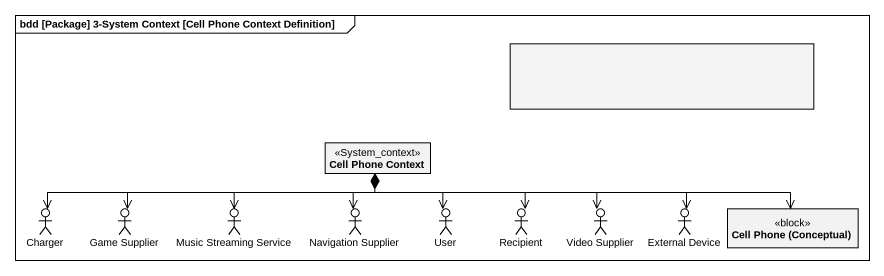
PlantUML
@startuml
mainframe bdd [Package] 3-System Context [Cell Phone Context Definition]
allowmixing
hide circle
hide empty members
rectangle " " as rectangle1 #F4F4F4
class "Cell Phone Context" as Cell_Phone_Context <<System_context>>
actor Charger
actor "Game Supplier" as Game_Supplier
actor "Music Streaming Service" as Music_Streaming_Service
actor "Navigation Supplier" as Navigation_Supplier
actor User
actor Recipient
actor "Video Supplier" as Video_Supplier
actor "External Device" as External_Device
class "Cell Phone (Conceptual)" as Cell_Phone_Conceptual <<block>>
Cell_Phone_Context *-left-> Charger
Cell_Phone_Context *-left-> Game_Supplier
Cell_Phone_Context *-left-> Music_Streaming_Service
Cell_Phone_Context *--> Navigation_Supplier
Cell_Phone_Context *--> User
Cell_Phone_Context *-right-> Recipient
Cell_Phone_Context *-right-> Video_Supplier
Cell_Phone_Context *-right-> External_Device
Cell_Phone_Context *-right-> Cell_Phone_Conceptual
@enduml
